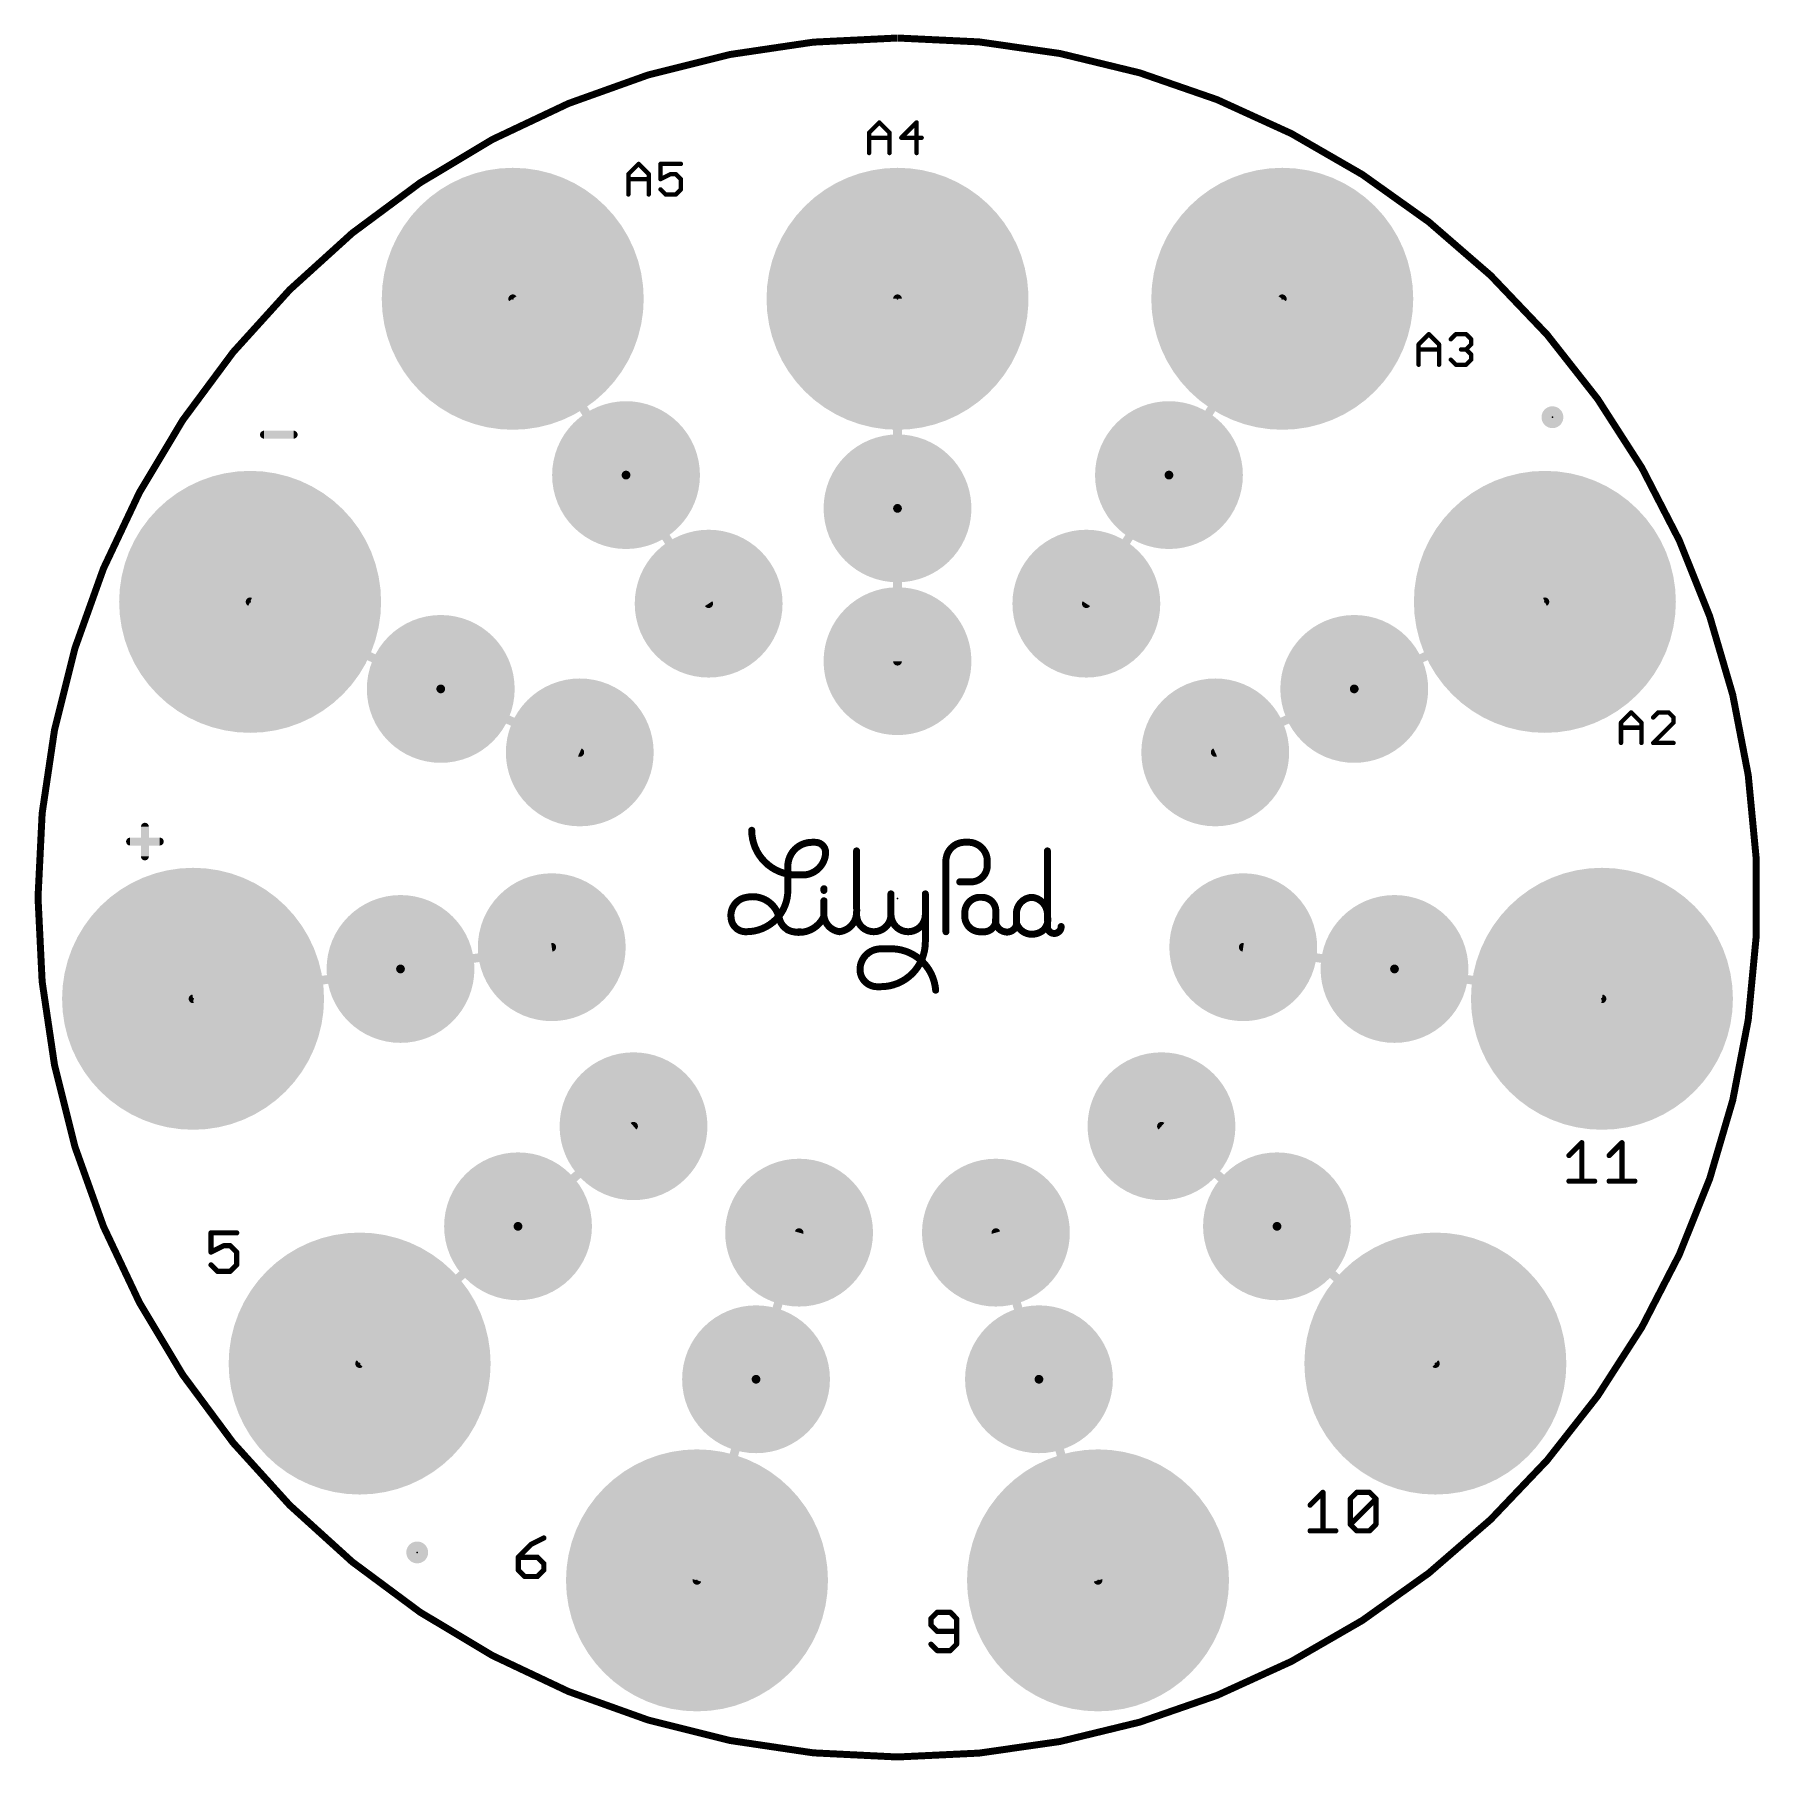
# Model space of a CAD drawing. Extents: x -25.1 to 25.1, y -25.1 to 25.1.
import ezdxf

# ---------------------------------------------------------------- set-up
doc = ezdxf.new("R2010")
doc.units = 0
for name, color, linetype in [('1', 12, 'CONTINUOUS'), ('18', 110, 'CONTINUOUS'), ('20', 53, 'CONTINUOUS'), ('21', 41, 'CONTINUOUS'), ('23', 53, 'CONTINUOUS')]:
    doc.layers.add(name, color=color, linetype=linetype)

# ---------------------------------------------------------------- blocks, each defined once
blk = doc.blocks.new('PIE')
at = {"const_width": 0.5}
blk.add_lwpolyline([(0, -0.25, 1), (0, 0.25, 1), (0, -0.25)], format="xyb", dxfattribs=at)
blk = doc.blocks.new('ROUNDV')
at = {"const_width": 0.5}
blk.add_lwpolyline([(0, -0.25, 1), (0, 0.25, 1), (0, -0.25)], format="xyb", dxfattribs=at)

msp = doc.modelspace()

# ---------------------------------------------------------------- linework, layer by layer
at = {"layer": '1', "const_width": 0.254}
for points in [[(-7.8961, 12.2865), (-11.1918, 17.4148)], [(0, 11.3188), (0, 17.4148)], [(7.8961, 12.2865), (11.1918, 17.4148)], [(-5.4929, 8.5471), (-7.8961, 12.2865)], [(5.4929, 8.5471), (7.8961, 12.2865)], [(0, 6.8738), (0, 11.3188)], [(-13.2852, 6.0671), (-18.8303, 8.5995)], [(13.2852, 6.0671), (18.8303, 8.5995)], [(-9.2419, 4.2206), (-13.2852, 6.0671)], [(9.2419, 4.2206), (13.2852, 6.0671)], [(-10.0566, -1.4459), (-14.4563, -2.0785)], [(10.0566, -1.4459), (14.4563, -2.0785)], [(-14.4563, -2.0785), (-20.4903, -2.9461)], [(14.4563, -2.0785), (20.4903, -2.9461)], [(-7.6784, -6.6534), (-11.0377, -9.5642)], [(11.0377, -9.5642), (7.6784, -6.6534)], [(-11.0377, -9.5642), (-15.6448, -13.5563)], [(15.6448, -13.5563), (11.0377, -9.5642)], [(-2.8624, -9.7484), (-4.1147, -14.0134)], [(2.8624, -9.7484), (4.1147, -14.0134)], [(-4.1147, -14.0134), (-5.8321, -19.8625)], [(4.1147, -14.0134), (5.8321, -19.8625)]]:
    msp.add_lwpolyline(points, dxfattribs=at)
at = {"layer": '1', "const_width": 0.127}
for points in [[(-11.1384, 17.4491, 1), (-11.2452, 17.3805)], [(0.0635, 17.4148, 1), (-0.0635, 17.4148)], [(11.2452, 17.3805, 1), (11.1384, 17.4491)], [(-7.8427, 12.3208, 1), (-7.9495, 12.2522)], [(-7.9495, 12.2522, 1), (-7.8427, 12.3208)], [(7.8427, 12.3208, 1), (7.9495, 12.2522)], [(7.9495, 12.2522, 1), (7.8427, 12.3208)], [(0.0635, 11.3188, 1), (-0.0635, 11.3188)], [(-0.0635, 11.3188, 1), (0.0635, 11.3188)], [(-18.8039, 8.6573, 1), (-18.8567, 8.5417)], [(-5.5463, 8.5128, 1), (-5.4395, 8.5814)], [(5.4395, 8.5814, 1), (5.5463, 8.5128)], [(18.8567, 8.5417, 1), (18.8039, 8.6573)], [(-0.0635, 6.8738, 1), (0.0635, 6.8738)], [(-13.2588, 6.1249, 1), (-13.3116, 6.0093)], [(-13.3116, 6.0093, 1), (-13.2588, 6.1249)], [(13.2588, 6.1249, 1), (13.3116, 6.0093)], [(13.3116, 6.0093, 1), (13.2588, 6.1249)], [(-9.2683, 4.1628, 1), (-9.2155, 4.2784)], [(9.2155, 4.2784, 1), (9.2683, 4.1628)], [(-10.0476, -1.5088, 1), (-10.0656, -1.383)], [(10.0656, -1.383, 1), (10.0476, -1.5088)], [(-14.4653, -2.0156, 1), (-14.4473, -2.1414)], [(-14.4473, -2.1414, 1), (-14.4653, -2.0156)], [(14.4653, -2.0156, 1), (14.4473, -2.1414)], [(14.4473, -2.1414, 1), (14.4653, -2.0156)], [(-20.4993, -2.8832, 1), (-20.4813, -3.009)], [(20.4813, -3.009, 1), (20.4993, -2.8832)], [(-7.6368, -6.7014, 1), (-7.72, -6.6054)], [(7.72, -6.6054, 1), (7.6368, -6.7014)], [(-11.0793, -9.5162, 1), (-10.9961, -9.6122)], [(-10.9961, -9.6122, 1), (-11.0793, -9.5162)], [(11.0793, -9.5162, 1), (10.9961, -9.6122)], [(10.9961, -9.6122, 1), (11.0793, -9.5162)], [(-2.8015, -9.7663, 1), (-2.9233, -9.7305)], [(2.9233, -9.7305, 1), (2.8015, -9.7663)], [(-15.6864, -13.5083, 1), (-15.6032, -13.6043)], [(15.6032, -13.6043, 1), (15.6864, -13.5083)], [(-4.1756, -13.9955, 1), (-4.0538, -14.0313)], [(-4.0538, -14.0313, 1), (-4.1756, -13.9955)], [(4.1756, -13.9955, 1), (4.0538, -14.0313)], [(4.0538, -14.0313, 1), (4.1756, -13.9955)], [(-5.893, -19.8446, 1), (-5.7712, -19.8804)], [(5.7712, -19.8804, 1), (5.893, -19.8446)]]:
    msp.add_lwpolyline(points, format="xyb", dxfattribs=at)
at = {"layer": '20', "const_width": 0.2032}
msp.add_lwpolyline([(0, -25, 1), (0, 25, 1), (0, -25)], format="xyb", dxfattribs=at)
at = {"layer": '21'}
for points, const_width in [([(-0.8255, 22.2467), (-0.5289, 22.5433)], 0.127), ([(-0.5289, 22.5433), (-0.2323, 22.2467)], 0.127), ([(0.5549, 22.5433), (0.11, 22.0984)], 0.127), ([(0.5549, 21.6535), (0.5549, 22.5433)], 0.127), ([(-0.8255, 21.6535), (-0.8255, 22.2467)], 0.127), ([(-0.8255, 22.0984), (-0.2323, 22.0984)], 0.127), ([(-0.2323, 22.2467), (-0.2323, 21.6535)], 0.127), ([(0.11, 22.0984), (0.7032, 22.0984)], 0.127), ([(-7.8285, 21.0417), (-7.5319, 21.3383)], 0.127), ([(-7.8285, 20.4485), (-7.8285, 21.0417)], 0.127), ([(-7.5319, 21.3383), (-7.2353, 21.0417)], 0.127), ([(-7.2353, 21.0417), (-7.2353, 20.4485)], 0.127), ([(-6.2998, 21.3383), (-6.893, 21.3383)], 0.127), ([(-6.893, 21.3383), (-6.893, 20.8934)], 0.127), ([(-6.893, 20.8934), (-6.5964, 21.0417)], 0.127), ([(-6.5964, 21.0417), (-6.4481, 21.0417)], 0.127), ([(-6.4481, 21.0417), (-6.2998, 20.8934)], 0.127), ([(-7.8285, 20.8934), (-7.2353, 20.8934)], 0.127), ([(-6.7447, 20.4485), (-6.893, 20.5968)], 0.127), ([(-6.2998, 20.5968), (-6.4481, 20.4485)], 0.127), ([(-6.2998, 20.8934), (-6.2998, 20.5968)], 0.127), ([(-6.4481, 20.4485), (-6.7447, 20.4485)], 0.127), ([(15.1585, 16.0887), (15.4551, 16.3853)], 0.127), ([(15.1585, 15.4955), (15.1585, 16.0887)], 0.127), ([(15.4551, 16.3853), (15.7517, 16.0887)], 0.127), ([(15.7517, 16.0887), (15.7517, 15.4955)], 0.127), ([(16.094, 16.237), (16.2423, 16.3853)], 0.127), ([(16.2423, 16.3853), (16.5389, 16.3853)], 0.127), ([(16.5389, 16.3853), (16.6872, 16.237)], 0.127), ([(16.6872, 16.0887), (16.5389, 15.9404)], 0.127), ([(16.6872, 16.237), (16.6872, 16.0887)], 0.127), ([(15.1585, 15.9404), (15.7517, 15.9404)], 0.127), ([(16.2423, 15.4955), (16.094, 15.6438)], 0.127), ([(16.5389, 15.9404), (16.3906, 15.9404)], 0.127), ([(16.5389, 15.9404), (16.6872, 15.7921)], 0.127), ([(16.6872, 15.6438), (16.5389, 15.4955)], 0.127), ([(16.6872, 15.7921), (16.6872, 15.6438)], 0.127), ([(16.5389, 15.4955), (16.2423, 15.4955)], 0.127), ([(-18.4277, 13.4626), (-17.5634, 13.4626)], 0.2286), ([(21.0445, 5.0887), (21.3411, 5.3853)], 0.127), ([(21.0445, 4.4955), (21.0445, 5.0887)], 0.127), ([(21.3411, 5.3853), (21.6377, 5.0887)], 0.127), ([(21.6377, 5.0887), (21.6377, 4.4955)], 0.127), ([(22.1283, 5.3853), (21.98, 5.237)], 0.127), ([(21.98, 4.4955), (22.5732, 5.0887)], 0.127), ([(22.4249, 5.3853), (22.1283, 5.3853)], 0.127), ([(22.5732, 5.237), (22.4249, 5.3853)], 0.127), ([(22.5732, 5.0887), (22.5732, 5.237)], 0.127), ([(21.0445, 4.9404), (21.6377, 4.9404)], 0.127), ([(22.5732, 4.4955), (21.98, 4.4955)], 0.127), ([(-21.8905, 2.0587), (-21.8905, 1.1944)], 0.2286), ([(-22.3227, 1.6266), (-21.4584, 1.6266)], 0.2286), ([(-2.49, 1.605), (-2.39, 1.605)], 0.2032), ([(-3.19, 0.205), (-3.19, 0.905)], 0.2032), ([(-1.19, -0.295), (-1.19, 1.355)], 0.2032), ([(1.41, -0.995), (1.41, 1.105)], 0.2032), ([(2.61, 1.105), (2.61, 0.905)], 0.2032), ([(4.36, -0.645), (4.36, 1.355)], 0.2032), ([(-2.94, 0.655), (-2.79, 0.655)], 0.2032), ([(2.11, 0.455), (1.81, 0.455)], 0.2032), ([(-2.14, 0.205), (-2.14, 0.255)], 0.2032), ([(-2.14, -0.395), (-2.14, -0.095)], 0.2032), ([(-0.19, -0.495), (-0.19, 0.105)], 0.2032), ([(0.81, -0.495), (0.81, 0.105)], 0.2032), ([(2.36, 0.005), (2.46, 0.005)], 0.2032), ([(-2.14, -0.395), (-2.14, -0.545)], 0.2032), ([(-1.19, -0.495), (-1.19, -0.445)], 0.2032), ([(0.81, -1.295), (0.81, -0.495)], 0.2032), ([(2.86, -0.395), (2.86, -0.595)], 0.2032), ([(3.46, -0.745), (3.46, -0.495)], 0.2032), ([(2.56, -0.995), (2.36, -0.995)], 0.2032), ([(3.46, -0.795), (3.46, -0.745)], 0.2032), ([(4.36, -0.745), (4.36, -0.845)], 0.2032), ([(-0.49, -1.495), (-0.29, -1.495)], 0.2032), ([(-0.59, -2.595), (-0.49, -2.595)], 0.2032), ([(19.5312, -7.5051), (19.9041, -7.1322)], 0.1524), ([(19.9041, -7.1322), (19.9041, -8.2508)], 0.1524), ([(20.7006, -7.5051), (21.0734, -7.1322)], 0.1524), ([(21.0734, -7.1322), (21.0734, -8.2508)], 0.1524), ([(19.5312, -8.2508), (20.2769, -8.2508)], 0.1524), ([(20.7006, -8.2508), (21.4463, -8.2508)], 0.1524), ([(-19.2211, -9.7552), (-19.9668, -9.7552)], 0.1524), ([(-19.9668, -9.7552), (-19.9668, -10.3145)], 0.1524), ([(-19.9668, -10.3145), (-19.5939, -10.1281)], 0.1524), ([(-19.5939, -10.1281), (-19.4075, -10.1281)], 0.1524), ([(-19.4075, -10.1281), (-19.2211, -10.3145)], 0.1524), ([(-19.2211, -10.3145), (-19.2211, -10.6874)], 0.1524), ([(-19.7804, -10.8738), (-19.9668, -10.6874)], 0.1524), ([(-19.4075, -10.8738), (-19.7804, -10.8738)], 0.1524), ([(-19.2211, -10.6874), (-19.4075, -10.8738)], 0.1524), ([(12.0022, -17.6751), (12.375, -17.3022)], 0.1524), ([(12.375, -17.3022), (12.375, -18.4208)], 0.1524), ([(13.1716, -17.4887), (13.358, -17.3022)], 0.1524), ([(13.1716, -18.2344), (13.1716, -17.4887)], 0.1524), ([(13.1716, -18.2344), (13.9173, -17.4887)], 0.1524), ([(13.358, -17.3022), (13.7309, -17.3022)], 0.1524), ([(13.7309, -17.3022), (13.9173, -17.4887)], 0.1524), ([(13.9173, -17.4887), (13.9173, -18.2344)], 0.1524), ([(-10.2861, -18.6302), (-10.659, -18.8167)], 0.1524), ([(12.0022, -18.4208), (12.7479, -18.4208)], 0.1524), ([(13.358, -18.4208), (13.1716, -18.2344)], 0.1524), ([(13.7309, -18.4208), (13.358, -18.4208)], 0.1524), ([(13.9173, -18.2344), (13.7309, -18.4208)], 0.1524), ([(-10.659, -18.8167), (-11.0318, -19.1895)], 0.1524), ([(-11.0318, -19.1895), (-11.0318, -19.5624)], 0.1524), ([(-10.4725, -19.1895), (-11.0318, -19.1895)], 0.1524), ([(-11.0318, -19.5624), (-10.8454, -19.7488)], 0.1524), ([(-10.2861, -19.3759), (-10.4725, -19.1895)], 0.1524), ([(-10.4725, -19.7488), (-10.2861, -19.5624)], 0.1524), ([(-10.2861, -19.5624), (-10.2861, -19.3759)], 0.1524), ([(-10.8454, -19.7488), (-10.4725, -19.7488)], 0.1524), ([(1.1596, -20.7892), (0.9732, -20.9757)], 0.1524), ([(0.9732, -20.9757), (0.9732, -21.1621)], 0.1524), ([(1.5325, -20.7892), (1.1596, -20.7892)], 0.1524), ([(1.7189, -20.9757), (1.5325, -20.7892)], 0.1524), ([(1.7189, -21.7214), (1.7189, -20.9757)], 0.1524), ([(0.9732, -21.1621), (1.1596, -21.3485)], 0.1524), ([(1.1596, -21.3485), (1.7189, -21.3485)], 0.1524), ([(0.9732, -21.7214), (1.1596, -21.9078)], 0.1524), ([(1.1596, -21.9078), (1.5325, -21.9078)], 0.1524), ([(1.5325, -21.9078), (1.7189, -21.7214)], 0.1524)]:
    msp.add_lwpolyline(points, dxfattribs=dict(at, const_width=const_width))
for points, const_width in [([(-0.5065, 22.5657, 1), (-0.5514, 22.5208)], 0.0635), ([(-0.5065, 22.5208, 1), (-0.5514, 22.5657)], 0.0635), ([(0.5866, 22.5433, 1), (0.5231, 22.5433)], 0.0635), ([(0.5773, 22.5208, 1), (0.5324, 22.5657)], 0.0635), ([(-0.7937, 22.2467, 1), (-0.8573, 22.2467)], 0.0635), ([(-0.848, 22.2691, 1), (-0.803, 22.2242)], 0.0635), ([(-0.8255, 22.1301, 1), (-0.8255, 22.0666)], 0.0635), ([(-0.2006, 22.2467, 1), (-0.2641, 22.2467)], 0.0635), ([(-0.2548, 22.2242, 1), (-0.2099, 22.2691)], 0.0635), ([(-0.2323, 22.0666, 1), (-0.2323, 22.1301)], 0.0635), ([(0.11, 22.1301, 1), (0.11, 22.0666)], 0.0635), ([(0.0876, 22.1208, 1), (0.1325, 22.0759)], 0.0635), ([(0.7032, 22.0666, 1), (0.7032, 22.1301)], 0.0635), ([(-0.8573, 21.6535, 1), (-0.7937, 21.6535)], 0.0635), ([(-0.2641, 21.6535, 1), (-0.2006, 21.6535)], 0.0635), ([(0.5231, 21.6535, 1), (0.5866, 21.6535)], 0.0635), ([(-7.851, 21.0641, 1), (-7.806, 21.0192)], 0.0635), ([(-7.7968, 21.0417, 1), (-7.8602, 21.0417)], 0.0635), ([(-7.5095, 21.3607, 1), (-7.5544, 21.3158)], 0.0635), ([(-7.5095, 21.3158, 1), (-7.5544, 21.3607)], 0.0635), ([(-7.2036, 21.0417, 1), (-7.2671, 21.0417)], 0.0635), ([(-7.2578, 21.0192, 1), (-7.2129, 21.0641)], 0.0635), ([(-6.893, 21.37, 1), (-6.893, 21.3065)], 0.0635), ([(-6.8612, 21.3383, 1), (-6.9247, 21.3383)], 0.0635), ([(-6.5964, 21.0734, 1), (-6.5964, 21.0099)], 0.0635), ([(-6.5822, 21.0133, 1), (-6.6106, 21.0701)], 0.0635), ([(-6.4257, 21.0641, 1), (-6.4706, 21.0192)], 0.0635), ([(-6.4481, 21.0099, 1), (-6.4481, 21.0734)], 0.0635), ([(-6.2998, 21.3065, 1), (-6.2998, 21.37)], 0.0635), ([(-7.8285, 20.9251, 1), (-7.8285, 20.8616)], 0.0635), ([(-7.2353, 20.8616, 1), (-7.2353, 20.9251)], 0.0635), ([(-6.9072, 20.9218, 1), (-6.8788, 20.865)], 0.0635), ([(-6.9247, 20.8934, 1), (-6.8612, 20.8934)], 0.0635), ([(-6.8705, 20.6192, 1), (-6.9154, 20.5743)], 0.0635), ([(-6.2681, 20.8934, 1), (-6.3316, 20.8934)], 0.0635), ([(-6.3316, 20.5968, 1), (-6.2681, 20.5968)], 0.0635), ([(-6.3223, 20.8709, 1), (-6.2774, 20.9158)], 0.0635), ([(-6.2774, 20.5743, 1), (-6.3223, 20.6192)], 0.0635), ([(-7.8602, 20.4485, 1), (-7.7968, 20.4485)], 0.0635), ([(-7.2671, 20.4485, 1), (-7.2036, 20.4485)], 0.0635), ([(-6.7447, 20.4802, 1), (-6.7447, 20.4168)], 0.0635), ([(-6.7671, 20.426, 1), (-6.7222, 20.471)], 0.0635), ([(-6.4706, 20.471, 1), (-6.4257, 20.426)], 0.0635), ([(-6.4481, 20.4168, 1), (-6.4481, 20.4802)], 0.0635), ([(15.1903, 16.0887, 1), (15.1267, 16.0887)], 0.0635), ([(15.136, 16.1111, 1), (15.181, 16.0662)], 0.0635), ([(15.4775, 16.4077, 1), (15.4326, 16.3628)], 0.0635), ([(15.4775, 16.3628, 1), (15.4326, 16.4077)], 0.0635), ([(15.7834, 16.0887, 1), (15.7199, 16.0887)], 0.0635), ([(15.7292, 16.0662, 1), (15.7741, 16.1111)], 0.0635), ([(16.0716, 16.2594, 1), (16.1165, 16.2145)], 0.0635), ([(16.2423, 16.417, 1), (16.2423, 16.3535)], 0.0635), ([(16.2648, 16.3628, 1), (16.2199, 16.4077)], 0.0635), ([(16.5613, 16.4077, 1), (16.5164, 16.3628)], 0.0635), ([(16.5389, 16.3535, 1), (16.5389, 16.417)], 0.0635), ([(16.7189, 16.237, 1), (16.6554, 16.237)], 0.0635), ([(16.6554, 16.0887, 1), (16.7189, 16.0887)], 0.0635), ([(16.6647, 16.2145, 1), (16.7096, 16.2594)], 0.0635), ([(16.7096, 16.0662, 1), (16.6647, 16.1111)], 0.0635), ([(15.1585, 15.9721, 1), (15.1585, 15.9086)], 0.0635), ([(15.7517, 15.9086, 1), (15.7517, 15.9721)], 0.0635), ([(16.1165, 15.6662, 1), (16.0716, 15.6213)], 0.0635), ([(16.3906, 15.9721, 1), (16.3906, 15.9086)], 0.0635), ([(16.5613, 15.9628, 1), (16.5164, 15.9179)], 0.0635), ([(16.5164, 15.9628, 1), (16.5613, 15.9179)], 0.0635), ([(16.5389, 15.9086, 1), (16.5389, 15.9721)], 0.0635), ([(16.7189, 15.7921, 1), (16.6554, 15.7921)], 0.0635), ([(16.6554, 15.6438, 1), (16.7189, 15.6438)], 0.0635), ([(16.6647, 15.7696, 1), (16.7096, 15.8145)], 0.0635), ([(16.7096, 15.6213, 1), (16.6647, 15.6662)], 0.0635), ([(15.1267, 15.4955, 1), (15.1903, 15.4955)], 0.0635), ([(15.7199, 15.4955, 1), (15.7834, 15.4955)], 0.0635), ([(16.2423, 15.5273, 1), (16.2423, 15.4638)], 0.0635), ([(16.2199, 15.473, 1), (16.2648, 15.518)], 0.0635), ([(16.5164, 15.518, 1), (16.5613, 15.473)], 0.0635), ([(16.5389, 15.4638, 1), (16.5389, 15.5273)], 0.0635), ([(-18.4277, 13.5197, 1), (-18.4277, 13.4054)], 0.1143), ([(-17.5634, 13.4054, 1), (-17.5634, 13.5197)], 0.1143), ([(21.0762, 5.0887, 1), (21.0128, 5.0887)], 0.0635), ([(21.022, 5.1111, 1), (21.067, 5.0662)], 0.0635), ([(21.3635, 5.4077, 1), (21.3186, 5.3628)], 0.0635), ([(21.3635, 5.3628, 1), (21.3186, 5.4077)], 0.0635), ([(21.6694, 5.0887, 1), (21.6059, 5.0887)], 0.0635), ([(21.6152, 5.0662, 1), (21.6601, 5.1111)], 0.0635), ([(21.9576, 5.2594, 1), (22.0025, 5.2145)], 0.0635), ([(22.1283, 5.417, 1), (22.1283, 5.3535)], 0.0635), ([(22.1508, 5.3628, 1), (22.1059, 5.4077)], 0.0635), ([(22.4473, 5.4077, 1), (22.4024, 5.3628)], 0.0635), ([(22.4249, 5.3535, 1), (22.4249, 5.417)], 0.0635), ([(22.6049, 5.237, 1), (22.5414, 5.237)], 0.0635), ([(22.5414, 5.0887, 1), (22.6049, 5.0887)], 0.0635), ([(22.5507, 5.2145, 1), (22.5956, 5.2594)], 0.0635), ([(22.5956, 5.0662, 1), (22.5507, 5.1111)], 0.0635), ([(21.0445, 4.9721, 1), (21.0445, 4.9086)], 0.0635), ([(21.0128, 4.4955, 1), (21.0762, 4.4955)], 0.0635), ([(21.6059, 4.4955, 1), (21.6694, 4.4955)], 0.0635), ([(21.6377, 4.9086, 1), (21.6377, 4.9721)], 0.0635), ([(21.9576, 4.518, 1), (22.0025, 4.473)], 0.0635), ([(21.98, 4.5272, 1), (21.98, 4.4638)], 0.0635), ([(22.5732, 4.4638, 1), (22.5732, 4.5272)], 0.0635), ([(-21.8334, 2.0587, 1), (-21.9477, 2.0587)], 0.1143), ([(-4.24, 1.955, 0.4142), (-2.94, 0.655)], 0.2032), ([(-4.1892, 1.955, 1), (-4.2908, 1.955)], 0.1016), ([(-22.3227, 1.6837, 1), (-22.3227, 1.5694)], 0.1143), ([(-21.4584, 1.5694, 1), (-21.4584, 1.6837)], 0.1143), ([(-2.49, 1.605, 0.4142), (-3.19, 0.905)], 0.2032), ([(-2.49, 1.6558, 1), (-2.49, 1.5542)], 0.1016), ([(-2.49, 1.5542, 1), (-2.49, 1.6558)], 0.1016), ([(-2.09, 1.305, 0.4142), (-2.39, 1.605)], 0.2032), ([(-2.39, 1.6558, 1), (-2.39, 1.5542)], 0.1016), ([(-2.39, 1.5542, 1), (-2.39, 1.6558)], 0.1016), ([(2.01, 1.605, 0.4142), (1.41, 1.105)], 0.2032), ([(2.61, 1.105, 0.4141), (2.01, 1.605)], 0.2032), ([(2.0054, 1.6556, 1), (2.0146, 1.5544)], 0.1016), ([(2.0054, 1.5544, 1), (2.0146, 1.6556)], 0.1016), ([(-21.9477, 1.1944, 1), (-21.8334, 1.1944)], 0.1143), ([(-3.1392, 0.905, 1), (-3.2408, 0.905)], 0.1016), ([(-2.79, 0.655, 0.4142), (-2.09, 1.305)], 0.2032), ([(-2.0392, 1.3031, 1), (-2.1408, 1.3069)], 0.1016), ([(-2.1408, 1.305, 1), (-2.0392, 1.305)], 0.1016), ([(-1.1392, 1.355, 1), (-1.2408, 1.355)], 0.1016), ([(1.4608, 1.105, 1), (1.3592, 1.105)], 0.1016), ([(1.3594, 1.1096, 1), (1.4606, 1.1004)], 0.1016), ([(2.11, 0.455, 0.4141), (2.61, 0.905)], 0.2032), ([(2.6608, 1.105, 1), (2.5592, 1.105)], 0.1016), ([(2.6607, 0.9023, 1), (2.5593, 0.9077)], 0.1016), ([(2.5594, 1.1004, 1), (2.6606, 1.1096)], 0.1016), ([(4.4108, 1.355, 1), (4.3092, 1.355)], 0.1016), ([(-3.2408, 0.905, 1), (-3.1392, 0.905)], 0.1016), ([(-2.94, 0.7058, 1), (-2.94, 0.6042)], 0.1016), ([(-2.94, 0.6042, 1), (-2.94, 0.7058)], 0.1016), ([(-2.7881, 0.7058, 1), (-2.7919, 0.6042)], 0.1016), ([(-2.79, 0.6042, 1), (-2.79, 0.7058)], 0.1016), ([(1.81, 0.5058, 1), (1.81, 0.4042)], 0.1016), ([(2.1127, 0.5057, 1), (2.1073, 0.4043)], 0.1016), ([(2.11, 0.4042, 1), (2.11, 0.5058)], 0.1016), ([(2.5592, 0.905, 1), (2.6608, 0.905)], 0.1016), ([(-4.39, 0.005, 0.4142), (-4.84, -0.595)], 0.2032), ([(-4.39, -0.995, 0.4142), (-3.19, 0.205)], 0.2032), ([(-3.44, -0.595, 0.4142), (-4.39, 0.005)], 0.2032), ([(-4.4012, 0.0546, 1), (-4.3788, -0.0446)], 0.1016), ([(-4.3828, -0.0453, 1), (-4.3972, 0.0553)], 0.1016), ([(-3.1392, 0.205, 1), (-3.2408, 0.205)], 0.1016), ([(-3.2408, 0.205, 1), (-3.1392, 0.205)], 0.1016), ([(-2.0892, 0.255, 1), (-2.1908, 0.255)], 0.1016), ([(-2.1908, 0.205, 1), (-2.0892, 0.205)], 0.1016), ([(-2.0892, -0.095, 1), (-2.1908, -0.095)], 0.1016), ([(-0.1392, 0.105, 1), (-0.2408, 0.105)], 0.1016), ([(0.8608, 0.105, 1), (0.7592, 0.105)], 0.1016), ([(2.36, 0.005, 0.4142), (1.96, -0.495)], 0.2032), ([(2.36, 0.0558, 1), (2.36, -0.0458)], 0.1016), ([(2.3656, -0.0455, 1), (2.3544, 0.0555)], 0.1016), ([(2.86, -0.395, 0.4142), (2.46, 0.005)], 0.2032), ([(2.46, 0.0558, 1), (2.46, -0.0458)], 0.1016), ([(2.46, -0.0458, 1), (2.46, 0.0558)], 0.1016), ([(3.91, 0.005, 0.4142), (3.46, -0.495)], 0.2032), ([(4.36, -0.545, 0.4142), (3.91, 0.005)], 0.2032), ([(3.9151, 0.0555, 1), (3.9049, -0.0455)], 0.1016), ([(3.9127, -0.0457, 1), (3.9073, 0.0557)], 0.1016), ([(-4.84, -0.595, 0.4142), (-4.39, -0.995)], 0.2032), ([(-4.7893, -0.592, 1), (-4.8907, -0.598)], 0.1016), ([(-3.44, -0.595, 0.4142), (-2.84, -0.995)], 0.2032), ([(-3.3902, -0.585, 1), (-3.4898, -0.605)], 0.1016), ([(-3.19, -0.945, 0.4142), (-2.14, -0.545)], 0.2032), ([(-2.14, -0.395, 0.4142), (-1.69, -0.995)], 0.2032), ([(-2.0892, -0.395, 1), (-2.1908, -0.395)], 0.1016), ([(-2.1908, -0.395, 1), (-2.0892, -0.395)], 0.1016), ([(-2.1908, -0.545, 1), (-2.0892, -0.545)], 0.1016), ([(-2.0897, -0.4022, 1), (-2.1903, -0.3878)], 0.1016), ([(-2.0936, -0.5658, 1), (-2.1864, -0.5242)], 0.1016), ([(-1.69, -0.995, 0.37), (-1.19, -0.445)], 0.2032), ([(-1.19, -0.445, 0.0384), (-1.19, -0.295)], 0.2032), ([(-1.1393, -0.2911, 1), (-1.2407, -0.2989)], 0.1016), ([(-1.2408, -0.295, 1), (-1.1392, -0.295)], 0.1016), ([(-1.1392, -0.4465, 1), (-1.2408, -0.4435)], 0.1016), ([(-1.1392, -0.445, 1), (-1.2408, -0.445)], 0.1016), ([(-1.2407, -0.4411, 1), (-1.1393, -0.4489)], 0.1016), ([(-1.19, -0.495, 0.4142), (-0.69, -0.995)], 0.2032), ([(-1.1392, -0.495, 1), (-1.2408, -0.495)], 0.1016), ([(-1.2408, -0.495, 1), (-1.1392, -0.495)], 0.1016), ([(-0.69, -0.995, 0.4142), (-0.19, -0.495)], 0.2032), ([(-0.1392, -0.495, 1), (-0.2408, -0.495)], 0.1016), ([(-0.19, -0.495, 0.4142), (0.31, -0.995)], 0.2032), ([(-0.1392, -0.495, 1), (-0.2408, -0.495)], 0.1016), ([(-0.2408, -0.495, 1), (-0.1392, -0.495)], 0.1016), ([(0.31, -0.995, 0.4142), (0.81, -0.495)], 0.2032), ([(0.8608, -0.495, 1), (0.7592, -0.495)], 0.1016), ([(0.8608, -0.495, 1), (0.7592, -0.495)], 0.1016), ([(0.7592, -0.495, 1), (0.8608, -0.495)], 0.1016), ([(1.96, -0.495, 0.4142), (2.36, -0.995)], 0.2032), ([(2.0105, -0.5006, 1), (1.9095, -0.4894)], 0.1016), ([(1.9095, -0.5006, 1), (2.0105, -0.4894)], 0.1016), ([(2.56, -0.995, 0.4142), (2.86, -0.595)], 0.2032), ([(2.86, -0.595, 0.4142), (3.11, -0.995)], 0.2032), ([(2.9108, -0.395, 1), (2.8092, -0.395)], 0.1016), ([(2.8092, -0.395, 1), (2.9108, -0.395)], 0.1016), ([(2.9103, -0.5878, 1), (2.8097, -0.6022)], 0.1016), ([(2.9095, -0.6064, 1), (2.8105, -0.5836)], 0.1016), ([(3.5108, -0.495, 1), (3.4092, -0.495)], 0.1016), ([(3.4093, -0.4977, 1), (3.5107, -0.4923)], 0.1016), ([(4.36, -0.745, 0.1231), (4.36, -0.545)], 0.2032), ([(4.4093, -0.5327, 1), (4.3107, -0.5573)], 0.1016), ([(4.3095, -0.5399, 1), (4.4105, -0.5501)], 0.1016), ([(-4.8903, -0.6022, 1), (-4.7897, -0.5878)], 0.1016), ([(-4.39, -0.9442, 1), (-4.39, -1.0458)], 0.1016), ([(-4.387, -1.0457, 1), (-4.393, -0.9443)], 0.1016), ([(-3.4896, -0.6062, 1), (-3.3904, -0.5838)], 0.1016), ([(-3.1692, -0.8986, 1), (-3.2108, -0.9914)], 0.1016), ([(-2.83, -1.0448, 1), (-2.85, -0.9452)], 0.1016), ([(-1.6963, -0.9446, 1), (-1.6837, -1.0454)], 0.1016), ([(-1.6972, -1.0453, 1), (-1.6828, -0.9447)], 0.1016), ([(-0.69, -0.9442, 1), (-0.69, -1.0458)], 0.1016), ([(-0.69, -1.0458, 1), (-0.69, -0.9442)], 0.1016), ([(0.31, -0.9442, 1), (0.31, -1.0458)], 0.1016), ([(0.31, -1.0458, 1), (0.31, -0.9442)], 0.1016), ([(1.3592, -0.995, 1), (1.4608, -0.995)], 0.1016), ([(2.36, -0.9442, 1), (2.36, -1.0458)], 0.1016), ([(2.3544, -1.0455, 1), (2.3656, -0.9445)], 0.1016), ([(2.5528, -0.9447, 1), (2.5672, -1.0453)], 0.1016), ([(2.56, -1.0458, 1), (2.56, -0.9442)], 0.1016), ([(2.8092, -0.595, 1), (2.9108, -0.595)], 0.1016), ([(3.11, -0.995, 0.4142), (3.46, -0.795)], 0.2032), ([(3.1234, -0.946, 1), (3.0966, -1.044)], 0.1016), ([(3.0986, -1.0445, 1), (3.1214, -0.9455)], 0.1016), ([(3.5108, -0.745, 1), (3.4092, -0.745)], 0.1016), ([(3.46, -0.745, 0.4142), (4.06, -1.045)], 0.2032), ([(3.5082, -0.7289, 1), (3.4118, -0.7611)], 0.1016), ([(3.4092, -0.745, 1), (3.5108, -0.745)], 0.1016), ([(3.4092, -0.795, 1), (3.5108, -0.795)], 0.1016), ([(3.509, -0.8084, 1), (3.411, -0.7816)], 0.1016), ([(4.06, -1.045, 0.277), (4.36, -0.745)], 0.2032), ([(4.0477, -0.9957, 1), (4.0723, -1.0943)], 0.1016), ([(4.0761, -1.0932, 1), (4.0439, -0.9968)], 0.1016), ([(4.3092, -0.645, 1), (4.4108, -0.645)], 0.1016), ([(4.4108, -0.745, 1), (4.3092, -0.745)], 0.1016), ([(4.3107, -0.7327, 1), (4.4093, -0.7573)], 0.1016), ([(4.36, -0.845, 0.4142), (4.56, -1.045)], 0.2032), ([(4.4108, -0.845, 1), (4.3092, -0.845)], 0.1016), ([(4.3092, -0.845, 1), (4.4108, -0.845)], 0.1016), ([(4.4093, -0.7573, 1), (4.3107, -0.7327)], 0.1016), ([(4.56, -1.045, 0.4142), (4.76, -0.845)], 0.2032), ([(4.56, -0.9942, 1), (4.56, -1.0958)], 0.1016), ([(4.56, -1.0958, 1), (4.56, -0.9942)], 0.1016), ([(4.8108, -0.845, 1), (4.7092, -0.845)], 0.1016), ([(-0.49, -1.495, 0.4142), (-1.09, -2.095)], 0.2032), ([(-0.49, -2.595, 0.4142), (0.81, -1.295)], 0.2032), ([(-0.49, -1.4442, 1), (-0.49, -1.5458)], 0.1016), ([(-0.49, -1.5458, 1), (-0.49, -1.4442)], 0.1016), ([(1.11, -2.695, 0.4142), (-0.29, -1.495)], 0.2032), ([(-0.2939, -1.4443, 1), (-0.2861, -1.5457)], 0.1016), ([(-0.29, -1.5458, 1), (-0.29, -1.4442)], 0.1016), ([(0.8608, -1.295, 1), (0.7592, -1.295)], 0.1016), ([(0.7592, -1.295, 1), (0.8608, -1.295)], 0.1016), ([(-1.09, -2.095, 0.4142), (-0.59, -2.595)], 0.2032), ([(-1.0392, -2.095, 1), (-1.1408, -2.095)], 0.1016), ([(-1.1408, -2.095, 1), (-1.0392, -2.095)], 0.1016), ([(-0.59, -2.5442, 1), (-0.59, -2.6458)], 0.1016), ([(-0.59, -2.6458, 1), (-0.59, -2.5442)], 0.1016), ([(-0.49, -2.5442, 1), (-0.49, -2.6458)], 0.1016), ([(-0.49, -2.6458, 1), (-0.49, -2.5442)], 0.1016), ([(1.0593, -2.6989, 1), (1.1607, -2.6911)], 0.1016), ([(19.5043, -7.4782, 1), (19.5581, -7.532)], 0.0762), ([(19.9422, -7.1322, 1), (19.866, -7.1322)], 0.0762), ([(19.931, -7.1592, 1), (19.8771, -7.1053)], 0.0762), ([(20.6737, -7.4782, 1), (20.7275, -7.532)], 0.0762), ([(21.1115, -7.1322, 1), (21.0353, -7.1322)], 0.0762), ([(21.1004, -7.1592, 1), (21.0465, -7.1053)], 0.0762), ([(19.5312, -8.2127, 1), (19.5312, -8.2889)], 0.0762), ([(19.866, -8.2508, 1), (19.9422, -8.2508)], 0.0762), ([(20.2769, -8.2889, 1), (20.2769, -8.2127)], 0.0762), ([(20.7006, -8.2127, 1), (20.7006, -8.2889)], 0.0762), ([(21.0353, -8.2508, 1), (21.1115, -8.2508)], 0.0762), ([(21.4463, -8.2889, 1), (21.4463, -8.2127)], 0.0762), ([(-19.9668, -9.7171, 1), (-19.9668, -9.7933)], 0.0762), ([(-19.9287, -9.7552, 1), (-20.0049, -9.7552)], 0.0762), ([(-19.2211, -9.7933, 1), (-19.2211, -9.7171)], 0.0762), ([(-19.9838, -10.2804, 1), (-19.9498, -10.3486)], 0.0762), ([(-20.0049, -10.3145, 1), (-19.9287, -10.3145)], 0.0762), ([(-19.5939, -10.09, 1), (-19.5939, -10.1662)], 0.0762), ([(-19.5769, -10.1622, 1), (-19.611, -10.094)], 0.0762), ([(-19.3806, -10.1012, 1), (-19.4345, -10.155)], 0.0762), ([(-19.4075, -10.1662, 1), (-19.4075, -10.09)], 0.0762), ([(-19.183, -10.3145, 1), (-19.2592, -10.3145)], 0.0762), ([(-19.248, -10.3415, 1), (-19.1942, -10.2876)], 0.0762), ([(-19.9399, -10.6604, 1), (-19.9937, -10.7143)], 0.0762), ([(-19.7804, -10.8357, 1), (-19.7804, -10.9119)], 0.0762), ([(-19.8073, -10.9007, 1), (-19.7534, -10.8469)], 0.0762), ([(-19.4345, -10.8469, 1), (-19.3806, -10.9007)], 0.0762), ([(-19.4075, -10.9119, 1), (-19.4075, -10.8357)], 0.0762), ([(-19.2592, -10.6874, 1), (-19.183, -10.6874)], 0.0762), ([(-19.1942, -10.7143, 1), (-19.248, -10.6604)], 0.0762), ([(12.4131, -17.3022, 1), (12.3369, -17.3022)], 0.0762), ([(12.402, -17.3292, 1), (12.3481, -17.2753)], 0.0762), ([(13.2097, -17.4887, 1), (13.1335, -17.4887)], 0.0762), ([(13.1447, -17.4617, 1), (13.1985, -17.5156)], 0.0762), ([(13.358, -17.2641, 1), (13.358, -17.3403)], 0.0762), ([(13.385, -17.3292, 1), (13.3311, -17.2753)], 0.0762), ([(13.7578, -17.2753, 1), (13.7039, -17.3292)], 0.0762), ([(13.7309, -17.3403, 1), (13.7309, -17.2641)], 0.0762), ([(13.9554, -17.4887, 1), (13.8792, -17.4887)], 0.0762), ([(13.9442, -17.5156, 1), (13.8904, -17.4617)], 0.0762), ([(13.8904, -17.5156, 1), (13.9442, -17.4617)], 0.0762), ([(11.9753, -17.6482, 1), (12.0291, -17.702)], 0.0762), ([(-10.2691, -18.6643, 1), (-10.3031, -18.5962)], 0.0762), ([(12.0022, -18.3827, 1), (12.0022, -18.4589)], 0.0762), ([(12.3369, -18.4208, 1), (12.4131, -18.4208)], 0.0762), ([(12.7479, -18.4589, 1), (12.7479, -18.3827)], 0.0762), ([(13.1985, -18.2074, 1), (13.1447, -18.2613)], 0.0762), ([(13.1447, -18.2074, 1), (13.1985, -18.2613)], 0.0762), ([(13.1335, -18.2344, 1), (13.2097, -18.2344)], 0.0762), ([(13.358, -18.3827, 1), (13.358, -18.4589)], 0.0762), ([(13.3311, -18.4477, 1), (13.385, -18.3939)], 0.0762), ([(13.7039, -18.3939, 1), (13.7578, -18.4477)], 0.0762), ([(13.7309, -18.4589, 1), (13.7309, -18.3827)], 0.0762), ([(13.8792, -18.2344, 1), (13.9554, -18.2344)], 0.0762), ([(13.9442, -18.2613, 1), (13.8904, -18.2074)], 0.0762), ([(-10.676, -18.7826, 1), (-10.6419, -18.8507)], 0.0762), ([(-10.632, -18.8436, 1), (-10.6859, -18.7897)], 0.0762), ([(-10.9937, -19.1895, 1), (-11.0699, -19.1895)], 0.0762), ([(-11.0318, -19.1514, 1), (-11.0318, -19.2276)], 0.0762), ([(-11.0587, -19.1626, 1), (-11.0049, -19.2165)], 0.0762), ([(-11.0049, -19.5354, 1), (-11.0587, -19.5893)], 0.0762), ([(-11.0699, -19.5624, 1), (-10.9937, -19.5624)], 0.0762), ([(-10.4456, -19.1626, 1), (-10.4995, -19.2165)], 0.0762), ([(-10.4725, -19.2276, 1), (-10.4725, -19.1514)], 0.0762), ([(-10.248, -19.3759, 1), (-10.3242, -19.3759)], 0.0762), ([(-10.3242, -19.5624, 1), (-10.248, -19.5624)], 0.0762), ([(-10.313, -19.4029, 1), (-10.2592, -19.349)], 0.0762), ([(-10.2592, -19.5893, 1), (-10.313, -19.5354)], 0.0762), ([(-10.8454, -19.7107, 1), (-10.8454, -19.7869)], 0.0762), ([(-10.8723, -19.7757, 1), (-10.8184, -19.7219)], 0.0762), ([(-10.4995, -19.7219, 1), (-10.4456, -19.7757)], 0.0762), ([(-10.4725, -19.7869, 1), (-10.4725, -19.7107)], 0.0762), ([(1.0113, -20.9757, 1), (0.9351, -20.9757)], 0.0762), ([(0.9463, -20.9487, 1), (1.0001, -21.0026)], 0.0762), ([(1.1596, -20.7511, 1), (1.1596, -20.8273)], 0.0762), ([(1.1866, -20.8162, 1), (1.1327, -20.7623)], 0.0762), ([(1.5594, -20.7623, 1), (1.5055, -20.8162)], 0.0762), ([(1.5325, -20.8273, 1), (1.5325, -20.7511)], 0.0762), ([(1.757, -20.9757, 1), (1.6808, -20.9757)], 0.0762), ([(1.692, -21.0026, 1), (1.7458, -20.9487)], 0.0762), ([(0.9351, -21.1621, 1), (1.0113, -21.1621)], 0.0762), ([(1.0001, -21.1352, 1), (0.9463, -21.189)], 0.0762), ([(1.1596, -21.3104, 1), (1.1596, -21.3866)], 0.0762), ([(1.1327, -21.3755, 1), (1.1866, -21.3216)], 0.0762), ([(1.7189, -21.3866, 1), (1.7189, -21.3104)], 0.0762), ([(1.0001, -21.6944, 1), (0.9463, -21.7483)], 0.0762), ([(1.1596, -21.8697, 1), (1.1596, -21.9459)], 0.0762), ([(1.1327, -21.9347, 1), (1.1866, -21.8809)], 0.0762), ([(1.5055, -21.8809, 1), (1.5594, -21.9347)], 0.0762), ([(1.5325, -21.9459, 1), (1.5325, -21.8697)], 0.0762), ([(1.6808, -21.7214, 1), (1.757, -21.7214)], 0.0762), ([(1.7458, -21.7483, 1), (1.692, -21.6944)], 0.0762)]:
    msp.add_lwpolyline(points, format="xyb", dxfattribs=dict(at, const_width=const_width))
at = {"layer": '23'}
for p in [(-11.1918, 17.4148), (0, 17.4148), (11.1918, 17.4148), (19.05, 13.97), (-18.8303, 8.5995), (18.8303, 8.5995), (0, -0.03), (-20.4903, -2.9461), (20.4903, -2.9461), (-15.6448, -13.5563), (15.6448, -13.5563), (-13.97, -19.05), (-5.8321, -19.8625), (5.8321, -19.8625)]:
    msp.add_point(p, dxfattribs=at)

# ---------------------------------------------------------------- block references
at = {"layer": '1'}
for p, xscale, yscale in [((-11.1918, 17.4148), 7.62, 7.62), ((0, 17.4148), 7.62, 7.62), ((11.1918, 17.4148), 7.62, 7.62), ((19.05, 13.97), 0.635, 0.635), ((-18.8303, 8.5995), 7.62, 7.62), ((18.8303, 8.5995), 7.62, 7.62), ((-20.4903, -2.9461), 7.62, 7.62), ((20.4903, -2.9461), 7.62, 7.62), ((-15.6448, -13.5563), 7.62, 7.62), ((15.6448, -13.5563), 7.62, 7.62), ((-5.8321, -19.8625), 7.62, 7.62), ((5.8321, -19.8625), 7.62, 7.62), ((-13.97, -19.05), 0.635, 0.635)]:
    msp.add_blockref('PIE', p, dxfattribs=dict(at, xscale=xscale, yscale=yscale))
at = {"layer": '18', "xscale": 4.3, "yscale": 4.3}
for p in [(-7.8961, 12.2865), (-7.8961, 12.2865), (7.8961, 12.2865), (7.8961, 12.2865), (0, 11.3188), (0, 11.3188), (-5.4929, 8.5471), (-5.4929, 8.5471), (5.4929, 8.5471), (5.4929, 8.5471), (0, 6.8738), (0, 6.8738), (-13.2852, 6.0671), (-13.2852, 6.0671), (13.2852, 6.0671), (13.2852, 6.0671), (-9.2419, 4.2206), (-9.2419, 4.2206), (9.2419, 4.2206), (9.2419, 4.2206), (-10.0566, -1.4459), (-10.0566, -1.4459), (10.0566, -1.4459), (10.0566, -1.4459), (-14.4563, -2.0785), (-14.4563, -2.0785), (14.4563, -2.0785), (14.4563, -2.0785), (-7.6784, -6.6534), (-7.6784, -6.6534), (7.6784, -6.6534), (7.6784, -6.6534), (-11.0377, -9.5642), (-11.0377, -9.5642), (11.0377, -9.5642), (11.0377, -9.5642), (-2.8624, -9.7484), (-2.8624, -9.7484), (2.8624, -9.7484), (2.8624, -9.7484), (-4.1147, -14.0134), (-4.1147, -14.0134), (4.1147, -14.0134), (4.1147, -14.0134)]:
    msp.add_blockref('ROUNDV', p, dxfattribs=at)

doc.saveas('drawing.dxf')
